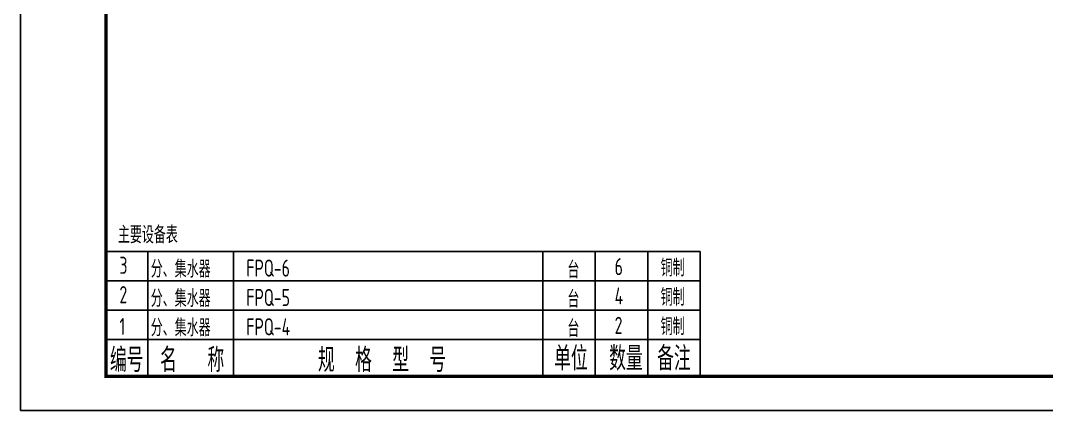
# Model space of a CAD drawing. Extents: x 2430460 to 2514560, y -608375 to -364775.
# Drawn here: x 2430460 to 2460431, y -546975 to -535578 of the extents above; entities that cross this region are included whole.
import ezdxf
from ezdxf.enums import TextEntityAlignment as Align

# ---------------------------------------------------------------- set-up
doc = ezdxf.new("R2010")
doc.units = 0
doc.header["$LTSCALE"] = 1000
doc.header["$MEASUREMENT"] = 0
for name, color, linetype in [('PUB_TEXT', 7, 'Continuous'), ('TK', 4, 'Continuous'), ('设备表', 7, 'Continuous'), ('采暖', 7, 'Continuous')]:
    doc.layers.add(name, color=color, linetype=linetype)
doc.styles.add('11$0$TSSD_Norm', font='TSSDENG', dxfattribs={"width": 0.7, "bigfont": 'HZTXT'})
doc.styles.add('HZTXT1', font='romans.shx', dxfattribs={"width": 0.7, "bigfont": 'GBHZFS.SHX'})
doc.styles.get("Standard").update_dxf_attribs({"font": 'gbenor.shx', "bigfont": 'gbcbig.shx'})
doc.styles.add('TSSD_Dimension', font='tssdeng.shx', dxfattribs={"width": 0.7, "bigfont": 'hztxt.shx'})
doc.styles.add('TSSD_Rein', font='Tssdeng.shx', dxfattribs={"width": 0.7, "bigfont": 'hztxt.shx'})

# ---------------------------------------------------------------- blocks, each defined once
blk = doc.blocks.new('*U544')
at = {"color": 3}
blk.add_lwpolyline([(-84100, 0), (0, 0), (0, 59400), (-84100, 59400)], close=True, dxfattribs=at)
at = {"color": 3, "const_width": 100}
blk.add_lwpolyline([(-81600, 1000), (-1000, 1000), (-1000, 58400), (-81600, 58400)], close=True, dxfattribs=at)
at = {"layer": 'TK', "color": 4, "style": 'HZTXT1'}
for tag, height, width, p in [('项目负责1', 400, 0.6, (-4500, 19196)), ('项目负责2', 400, 0.6, (-4500, 18296)), ('专责', 400, 0.6, (-4500, 17396)), ('审定', 400, 0.6, (-4500, 16496)), ('审核', 400, 0.6, (-4500, 15596)), ('校对', 400, 0.6, (-4500, 14696)), ('设计', 400, 0.6, (-4500, 13796)), ('绘图', 400, 0.6, (-4500, 12896)), ('建设单位', 450, 0.6, (-4500, 11050)), ('工号', 400, 0.5, (-5501, 3507)), ('版次', 400, 0.7, (-2138, 3498)), ('阶段', 400, 0.7, (-2138, 2498)), ('比例', 400, 0.7, (-5491, 1513)), ('日期', 400, 0.7, (-2138, 1498))]:
    blk.add_attdef(tag, text='', height=height, dxfattribs=dict(at, width=width)).set_placement(p, align=Align.MIDDLE)
at = {"layer": 'TK', "color": 1, "lineweight": -3, "style": 'HZTXT1', "width": 0.6}
blk.add_attdef('工程名称', text='', height=450, dxfattribs=at).set_placement((-4500, 9050), align=Align.MIDDLE)
at = {"layer": 'TK', "color": 4, "lineweight": -3, "style": 'HZTXT1', "width": 0.6}
blk.add_attdef('子项名称', text='', height=450, dxfattribs=at).set_placement((-4500, 7050), align=Align.MIDDLE)
at = {"layer": 'TK', "color": 1, "lineweight": -3, "width": 0.6, "flags": 104}
blk.add_attdef('图名', text='', height=400, dxfattribs=at).set_placement((-4558, 4958), align=Align.MIDDLE_CENTER)
at = {"layer": 'TK', "color": 1, "style": 'HZTXT1', "width": 0.7}
blk.add_attdef('图号', text='', height=400, dxfattribs=at).set_placement((-5491, 2513), align=Align.MIDDLE)

msp = doc.modelspace()

# ---------------------------------------------------------------- linework, layer by layer
msp.add_line((2432960.4, -542324.2), (2432960.4, -545974.9))
at = {"layer": '采暖'}
for p, q in [((2432960.4, -542324.2), (2450314.1, -542324.2)), ((2434182.3, -542324.2), (2434182.3, -545974.9)), ((2436682.2, -542324.2), (2436682.2, -545974.9)), ((2445716.6, -542324.2), (2445716.6, -545974.9)), ((2447250.7, -542324.2), (2447250.7, -545974.9)), ((2448790.7, -542324.2), (2448790.7, -545974.9)), ((2450314.1, -542324.2), (2450314.1, -545974.9)), ((2432960.4, -543182.2), (2450314.1, -543182.2)), ((2432960.4, -544040.2), (2450314.1, -544040.2)), ((2432960.4, -544898.2), (2450314.1, -544898.2)), ((2432960.4, -544898.2), (2450314.1, -544898.2))]:
    msp.add_line(p, q, dxfattribs=at)

# ---------------------------------------------------------------- block references
msp.add_blockref('*U544', (2514560.4, -546974.9))

# ---------------------------------------------------------------- texts
at = {"layer": 'PUB_TEXT', "style": '11$0$TSSD_Norm', "width": 0.7}
msp.add_text('主要设备表', height=500, dxfattribs=at).set_placement((2433306.4, -542090.2))
at = {"layer": '设备表', "linetype": 'Continuous', "lineweight": 0, "style": 'TSSD_Rein', "width": 0.7}
for s, p in [('分、集水器', (2434264.8, -543089.8)), ('FPQ-6', (2437055.1, -543064)), ('分、集水器', (2434264.8, -543947.8)), ('FPQ-5', (2437055.1, -543922)), ('分、集水器', (2434264.8, -544805.8)), ('FPQ-4', (2437055.1, -544780))]:
    msp.add_text(s, height=500, dxfattribs=at).set_placement(p)
at = {"layer": '采暖', "style": 'TSSD_Dimension', "width": 0.7}
for s, height, p in [('3', 500, (2433350.1, -542982.6)), ('台', 500, (2446435.9, -543114.4)), ('6', 500, (2447815.9, -543021.1)), ('铜制', 500, (2449159.9, -543057.7)), ('2', 500, (2433350.1, -543840.6)), ('铜制', 500, (2449159.9, -543915.7)), ('台', 500, (2446435.9, -543972.4)), ('4', 500, (2447815.9, -543879.1)), ('1', 500, (2433350.1, -544769.8)), ('2', 500, (2447815.9, -544737.1)), ('铜制', 500, (2449159.9, -544773.7)), ('台', 500, (2446435.9, -544830.4)), ('编号', 700, (2433073, -545850.2)), ('名   称', 700, (2434538.7, -545850.2)), ('规  格  型  号', 700, (2439149.1, -545850.2)), ('单位', 700, (2446048.6, -545806.1)), ('数量', 700, (2447656.5, -545806.1)), ('备注', 700, (2449058, -545806.1))]:
    msp.add_text(s, height=height, dxfattribs=at).set_placement(p)

doc.saveas('drawing.dxf')
